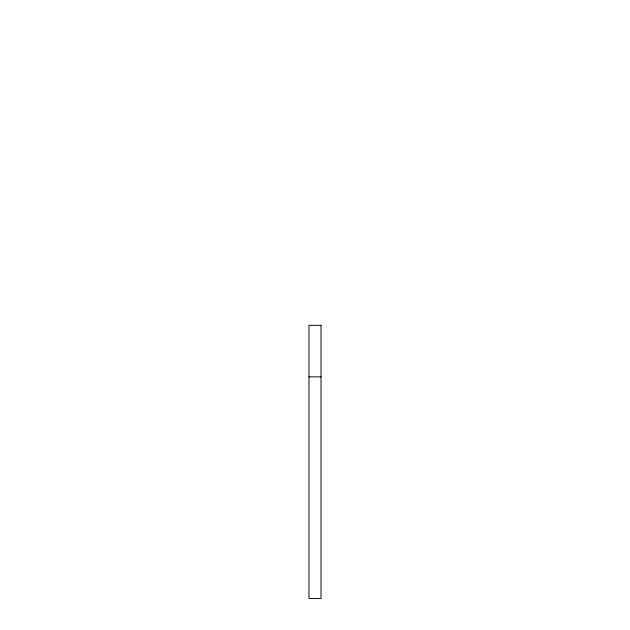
<?xml version="1.0" encoding="UTF-8"?>
<svg xmlns="http://www.w3.org/2000/svg" width="630" height="630" viewBox="0 0 630 630"><rect width="100%" height="100%" fill="white"/><g stroke="black" fill="none" stroke-linecap="round" stroke-linejoin="round"><path stroke-width="0.94" d="M308.983 376.858L321.017 376.858M321.017 325.308L308.983 325.308L308.983 598.5L321.017 598.5L321.017 325.308"/></g></svg>
